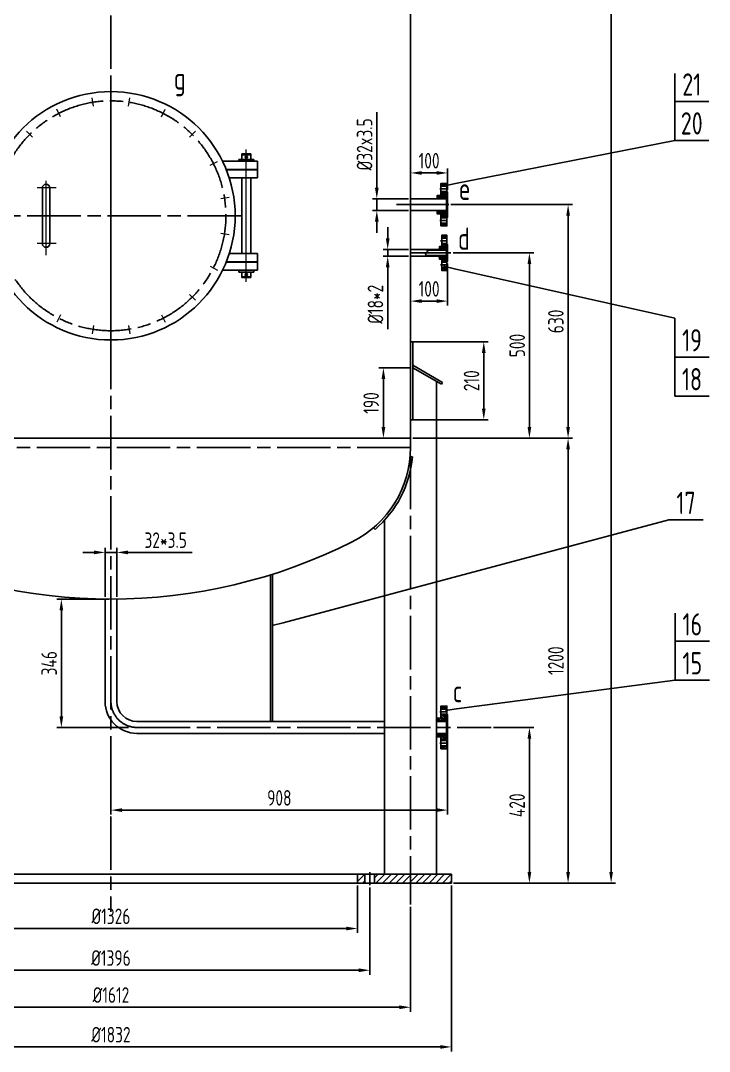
# Model space of a CAD drawing. Header units: millimetres. Extents: x 0 to 18099, y 0 to 10092.
# Drawn here: x 2077 to 3935, y 2761 to 5541 of the extents above; entities that cross this region are included whole.
import ezdxf

# ---------------------------------------------------------------- set-up
doc = ezdxf.new("R2010")
doc.units = ezdxf.units.MM
doc.header["$LTSCALE"] = 12
for name, pattern in [('AM_ISO02W050', [7.5, 6, -1.5]), ('AM_ISO08W050', [18, 12, -1.5, 3, -1.5]), ('CENTER', [50.8, 31.75, -6.35, 6.35, -6.35]), ('EB_DASHDOT', [39, 30, -3, 3, -3])]:
    doc.linetypes.add(name, pattern=pattern)
for name, color, linetype, lineweight in [('1-轮廓线层', 7, 'Continuous', 35), ('2-中心线层', 1, 'EB_DASHDOT', 13), ('AM_5', 3, 'Continuous', 25), ('AM_6', 2, 'Continuous', 35)]:
    doc.layers.add(name, color=color, linetype=linetype, lineweight=lineweight)
for name, color, linetype in [('1轮廓实线层', 7, 'Continuous'), ('3中心线层', 1, 'CENTER'), ('5剖面线层', 2, 'Continuous'), ('CDR_DWG1', 4, 'Continuous'), ('中心线', 1, 'AM_ISO08W050'), ('虚线', 2, 'AM_ISO02W050')]:
    doc.layers.add(name, color=color, linetype=linetype)
doc.styles.add('HGCAD', font='HGCAD.SHX', dxfattribs={"width": 0.75, "bigfont": 'HZTXT.SHX'})
doc.styles.add('HZCF', font='isocp.shx', dxfattribs={"width": 0.8, "bigfont": 'sanctum.shx'})
doc.styles.get("Standard").update_dxf_attribs({"font": 'isocp.shx', "width": 0.8, "bigfont": 'sanctum.shx'})
doc.dimstyles.new('12 AM_GB', dxfattribs={"dimscale": 12, "dimtxt": 3.5, "dimasz": 2.5, "dimexe": 1, "dimexo": 0.5, "dimgap": 1, "dimtad": 1, "dimdsep": 46, "dimtxsty": 'HZCF', "dimcen": 0, "dimclrd": 7, "dimclre": 7, "dimclrt": 2, "dimadec": 0, "dimazin": 2, "dimtp": 0.1, "dimtm": 0.1, "dimtfac": 0.71, "dimtmove": 0, "dimatfit": 3, "dimfxl": 0, "dimlwd": -1, "dimlwe": -1, "dimarcsym": 0})
pattern_1 = [(135, (3228.6787, 3634.5527), (-2.24506, -2.24506), [])]
pattern_2 = [(45, (-3228.6787, 3634.5527), (-2.24506, 2.24506), [])]
pattern_3 = [(315, (4866.6496, 4196.4945), (-2.245064, -2.245064), [])]
pattern_4 = [(135, (3228.6787, 5044.5527), (-2.24506, -2.24506), [])]
pattern_5 = [(45, (-3228.6787, 5044.5527), (-2.24506, 2.24506), [])]

# ---------------------------------------------------------------- blocks, each defined once
blk = doc.blocks.new('*D14')
at = {"color": 7}
for p, q in [((1655.7, 3208.6), (1655.7, 3080.1)), ((2985.7, 3208.6), (2985.7, 3080.1)), ((1685.7, 3092.1), (2955.7, 3092.1))]:
    blk.add_line(p, q, dxfattribs=at)
for points in [[(1685.7, 3097.1), (1685.7, 3087.1), (1655.7, 3092.1)], [(2955.7, 3097.1), (2955.7, 3087.1), (2985.7, 3092.1)]]:
    blk.add_solid(points, dxfattribs=at)
at = {"layer": 'Defpoints', "color": 0}
for p in [(1655.7, 3214.6), (2985.7, 3214.6), (2985.7, 3092.1)]:
    blk.add_point(p, dxfattribs=at)
at = {"color": 2, "insert": (2320.7, 3125.1), "char_height": 42, "attachment_point": 5, "style": 'HZCF'}
blk.add_mtext('%%c1326', dxfattribs=at)
blk = doc.blocks.new('*D15')
at = {"color": 7}
for p, q in [((1402.7, 3208.6), (1402.7, 2760.8)), ((3238.7, 3208.6), (3238.7, 2760.8)), ((1432.7, 2772.8), (3208.7, 2772.8))]:
    blk.add_line(p, q, dxfattribs=at)
for points in [[(1432.7, 2777.8), (1432.7, 2767.8), (1402.7, 2772.8)], [(3208.7, 2777.8), (3208.7, 2767.8), (3238.7, 2772.8)]]:
    blk.add_solid(points, dxfattribs=at)
at = {"layer": 'Defpoints', "color": 0}
for p in [(1402.7, 3214.6), (3238.7, 3214.6), (3238.7, 2772.8)]:
    blk.add_point(p, dxfattribs=at)
at = {"color": 2, "insert": (2320.7, 2805.8), "char_height": 42, "attachment_point": 5, "style": 'HZCF'}
blk.add_mtext('%%c1832', dxfattribs=at)
blk = doc.blocks.new('*D25')
at = {"color": 7}
for p, q in [((3352.4, 3634.6), (3461.2, 3634.6)), ((3449.2, 3244.6), (3449.2, 3604.6)), ((3244.7, 3214.6), (3461.2, 3214.6))]:
    blk.add_line(p, q, dxfattribs=at)
for points in [[(3444.2, 3604.6), (3454.2, 3604.6), (3449.2, 3634.6)], [(3444.2, 3244.6), (3454.2, 3244.6), (3449.2, 3214.6)]]:
    blk.add_solid(points, dxfattribs=at)
at = {"layer": 'Defpoints', "color": 0}
for p in [(3346.4, 3634.6), (3449.2, 3634.6), (3238.7, 3214.6)]:
    blk.add_point(p, dxfattribs=at)
at = {"color": 2, "insert": (3416.1, 3424.6), "char_height": 42, "attachment_point": 5, "rotation": 90, "style": 'HZCF'}
blk.add_mtext('420', dxfattribs=at)
blk = doc.blocks.new('*D26')
at = {"color": 7}
for p, q in [((3134.7, 4414.6), (3565.5, 4414.6)), ((3553.5, 3244.6), (3553.5, 4384.6)), ((3244.7, 3214.6), (3565.5, 3214.6))]:
    blk.add_line(p, q, dxfattribs=at)
for points in [[(3548.5, 4384.6), (3558.5, 4384.6), (3553.5, 4414.6)], [(3548.5, 3244.6), (3558.5, 3244.6), (3553.5, 3214.6)]]:
    blk.add_solid(points, dxfattribs=at)
at = {"layer": 'Defpoints', "color": 0}
for p in [(3128.7, 4414.6), (3553.5, 4414.6), (3238.7, 3214.6)]:
    blk.add_point(p, dxfattribs=at)
at = {"color": 2, "insert": (3520.5, 3814.6), "char_height": 42, "attachment_point": 5, "rotation": 90, "style": 'HZCF'}
blk.add_mtext('1200', dxfattribs=at)
blk = doc.blocks.new('*D27')
at = {"color": 7}
for p, q in [((3228.7, 4886.1), (3228.7, 4772.4)), ((3128.7, 4855.6), (3128.7, 4772.4)), ((3158.7, 4784.4), (3198.7, 4784.4))]:
    blk.add_line(p, q, dxfattribs=at)
for points in [[(3158.7, 4789.4), (3158.7, 4779.4), (3128.7, 4784.4)], [(3198.7, 4789.4), (3198.7, 4779.4), (3228.7, 4784.4)]]:
    blk.add_solid(points, dxfattribs=at)
at = {"layer": 'Defpoints', "color": 0}
for p in [(3228.7, 4892.1), (3128.7, 4861.6), (3228.7, 4784.4)]:
    blk.add_point(p, dxfattribs=at)
at = {"color": 2, "insert": (3178.7, 4817.4), "char_height": 42, "attachment_point": 5, "style": 'HZCF'}
blk.add_mtext('100', dxfattribs=at)
blk = doc.blocks.new('*D28')
at = {"color": 7}
for p, q in [((3237.7, 5044.6), (3565.5, 5044.6)), ((3553.5, 5014.6), (3553.5, 4444.6)), ((3134.7, 4414.6), (3565.5, 4414.6))]:
    blk.add_line(p, q, dxfattribs=at)
for points in [[(3548.5, 5014.6), (3558.5, 5014.6), (3553.5, 5044.6)], [(3548.5, 4444.6), (3558.5, 4444.6), (3553.5, 4414.6)]]:
    blk.add_solid(points, dxfattribs=at)
at = {"layer": 'Defpoints', "color": 0}
for p in [(3231.7, 5044.6), (3128.7, 4414.6), (3553.5, 4414.6)]:
    blk.add_point(p, dxfattribs=at)
at = {"color": 2, "insert": (3520.5, 4729.6), "char_height": 42, "attachment_point": 5, "rotation": 90, "style": 'HZCF'}
blk.add_mtext('630', dxfattribs=at)
blk = doc.blocks.new('*D29')
at = {"color": 7}
for p, q in [((3243.3, 4914.6), (3461.2, 4914.6)), ((3449.2, 4884.6), (3449.2, 4444.6)), ((3134.7, 4414.6), (3461.2, 4414.6))]:
    blk.add_line(p, q, dxfattribs=at)
for points in [[(3444.2, 4884.6), (3454.2, 4884.6), (3449.2, 4914.6)], [(3444.2, 4444.6), (3454.2, 4444.6), (3449.2, 4414.6)]]:
    blk.add_solid(points, dxfattribs=at)
at = {"layer": 'Defpoints', "color": 0}
for p in [(3237.3, 4914.6), (3128.7, 4414.6), (3449.2, 4414.6)]:
    blk.add_point(p, dxfattribs=at)
at = {"color": 2, "insert": (3416.2, 4664.6), "char_height": 42, "attachment_point": 5, "rotation": 90, "style": 'HZCF'}
blk.add_mtext('500', dxfattribs=at)
blk = doc.blocks.new('*D30')
at = {"color": 7}
for p, q in [((3128.7, 5066.6), (3128.7, 5142.1)), ((3158.7, 5130.1), (3198.7, 5130.1)), ((3228.7, 5084.6), (3228.7, 5142.1))]:
    blk.add_line(p, q, dxfattribs=at)
for points in [[(3158.7, 5135.1), (3158.7, 5125.1), (3128.7, 5130.1)], [(3198.7, 5135.1), (3198.7, 5125.1), (3228.7, 5130.1)]]:
    blk.add_solid(points, dxfattribs=at)
at = {"layer": 'Defpoints', "color": 0}
for p in [(3228.7, 5130.1), (3128.7, 5060.6), (3228.7, 5078.6)]:
    blk.add_point(p, dxfattribs=at)
at = {"color": 2, "insert": (3178.7, 5163.1), "char_height": 42, "attachment_point": 5, "style": 'HZCF'}
blk.add_mtext('100', dxfattribs=at)
blk = doc.blocks.new('*D42')
at = {"color": 7}
for p, q in [((3067, 4953.6), (3067, 4983.6)), ((3122.7, 4923.6), (3055, 4923.6)), ((3067, 4923.6), (3067, 4905.6)), ((3122.7, 4905.6), (3055, 4905.6)), ((3067, 4875.6), (3067, 4709.1))]:
    blk.add_line(p, q, dxfattribs=at)
for points in [[(3062, 4953.6), (3072, 4953.6), (3067, 4923.6)], [(3062, 4875.6), (3072, 4875.6), (3067, 4905.6)]]:
    blk.add_solid(points, dxfattribs=at)
at = {"layer": 'Defpoints', "color": 0}
for p in [(3067, 4923.6), (3128.7, 4923.6), (3128.7, 4905.6)]:
    blk.add_point(p, dxfattribs=at)
at = {"color": 2, "insert": (3034, 4775.9), "char_height": 42, "attachment_point": 5, "rotation": 90, "style": 'HZCF'}
blk.add_mtext('%%c18*2', dxfattribs=at)
blk = doc.blocks.new('*D43')
at = {"color": 7}
for p, q in [((3037.6, 5090.6), (3037.6, 5293.8)), ((3122.7, 5060.6), (3025.6, 5060.6)), ((3037.6, 5028.6), (3037.6, 5060.6)), ((3122.7, 5028.6), (3025.6, 5028.6)), ((3037.6, 4998.6), (3037.6, 4968.6))]:
    blk.add_line(p, q, dxfattribs=at)
for points in [[(3032.6, 5090.6), (3042.6, 5090.6), (3037.6, 5060.6)], [(3032.6, 4998.6), (3042.6, 4998.6), (3037.6, 5028.6)]]:
    blk.add_solid(points, dxfattribs=at)
at = {"layer": 'Defpoints', "color": 0}
for p in [(3037.6, 5060.6), (3128.7, 5060.6), (3128.7, 5028.6)]:
    blk.add_point(p, dxfattribs=at)
at = {"color": 2, "insert": (3004.6, 5207.2), "char_height": 42, "attachment_point": 5, "rotation": 90, "style": 'HZCF'}
blk.add_mtext('%%c32x3.5', dxfattribs=at)
blk = doc.blocks.new('*D52')
at = {"color": 7}
for p, q in [((1622.7, 3203), (1622.7, 2967.6)), ((3018.7, 3203), (3018.7, 2967.6)), ((1652.7, 2979.6), (2988.7, 2979.6))]:
    blk.add_line(p, q, dxfattribs=at)
for points in [[(1652.7, 2984.6), (1652.7, 2974.6), (1622.7, 2979.6)], [(2988.7, 2984.6), (2988.7, 2974.6), (3018.7, 2979.6)]]:
    blk.add_solid(points, dxfattribs=at)
at = {"layer": 'Defpoints', "color": 0}
for p in [(1622.7, 3209), (3018.7, 3209), (3018.7, 2979.6)]:
    blk.add_point(p, dxfattribs=at)
at = {"color": 2, "insert": (2320.7, 3012.6), "char_height": 42, "attachment_point": 5, "style": 'HZCF'}
blk.add_mtext('%%c1396', dxfattribs=at)
blk = doc.blocks.new('*D59')
at = {"color": 7}
for p, q in [((2826.7, 9404.8), (3681.5, 9404.8)), ((3669.5, 3244.6), (3669.5, 9374.8)), ((3244.7, 3214.6), (3681.5, 3214.6))]:
    blk.add_line(p, q, dxfattribs=at)
for points in [[(3664.5, 9374.8), (3674.5, 9374.8), (3669.5, 9404.8)], [(3664.5, 3244.6), (3674.5, 3244.6), (3669.5, 3214.6)]]:
    blk.add_solid(points, dxfattribs=at)
at = {"layer": 'Defpoints', "color": 0}
for p in [(2820.7, 9404.8), (3669.5, 9404.8), (3238.7, 3214.6)]:
    blk.add_point(p, dxfattribs=at)
at = {"color": 2, "insert": (3636.5, 6309.7), "char_height": 42, "attachment_point": 5, "rotation": 90, "style": 'HZCF'}
blk.add_mtext('6190', dxfattribs=at)
blk = doc.blocks.new('*D61')
at = {"color": 7}
for p, q in [((3228.7, 3628.6), (3228.7, 3399.5)), ((2320.7, 3567.2), (2320.7, 3399.5)), ((2350.7, 3411.5), (3198.7, 3411.5))]:
    blk.add_line(p, q, dxfattribs=at)
for points in [[(2350.7, 3416.5), (2350.7, 3406.5), (2320.7, 3411.5)], [(3198.7, 3416.5), (3198.7, 3406.5), (3228.7, 3411.5)]]:
    blk.add_solid(points, dxfattribs=at)
at = {"layer": 'Defpoints', "color": 0}
for p in [(3228.7, 3634.6), (2320.7, 3573.2), (3228.7, 3411.5)]:
    blk.add_point(p, dxfattribs=at)
at = {"color": 2, "insert": (2774.7, 3444.5), "char_height": 42, "attachment_point": 5, "style": 'HZCF'}
blk.add_mtext('908', dxfattribs=at)
blk = doc.blocks.new('*D62')
at = {"color": 7}
for p, q in [((3128.7, 4604.6), (3043.4, 4604.6)), ((3055.4, 4574.6), (3055.4, 4444.6)), ((3122.7, 4414.6), (3043.4, 4414.6))]:
    blk.add_line(p, q, dxfattribs=at)
for points in [[(3050.4, 4574.6), (3060.4, 4574.6), (3055.4, 4604.6)], [(3050.4, 4444.6), (3060.4, 4444.6), (3055.4, 4414.6)]]:
    blk.add_solid(points, dxfattribs=at)
at = {"layer": 'Defpoints', "color": 0}
for p in [(3134.7, 4604.6), (3055.4, 4414.6), (3128.7, 4414.6)]:
    blk.add_point(p, dxfattribs=at)
at = {"color": 2, "insert": (3022.4, 4509.6), "char_height": 42, "attachment_point": 5, "rotation": 90, "style": 'HZCF'}
blk.add_mtext('190', dxfattribs=at)
blk = doc.blocks.new('*D63')
at = {"color": 7}
for p, q in [((3134.7, 4674.6), (3338.1, 4674.6)), ((3326.1, 4494.6), (3326.1, 4644.6)), ((3134.7, 4464.6), (3338.1, 4464.6))]:
    blk.add_line(p, q, dxfattribs=at)
for points in [[(3321.1, 4644.6), (3331.1, 4644.6), (3326.1, 4674.6)], [(3321.1, 4494.6), (3331.1, 4494.6), (3326.1, 4464.6)]]:
    blk.add_solid(points, dxfattribs=at)
at = {"layer": 'Defpoints', "color": 0}
for p in [(3128.7, 4674.6), (3326.1, 4674.6), (3128.7, 4464.6)]:
    blk.add_point(p, dxfattribs=at)
at = {"color": 2, "insert": (3293.1, 4569.6), "char_height": 42, "attachment_point": 5, "rotation": 90, "style": 'HZCF'}
blk.add_mtext('210', dxfattribs=at)
blk = doc.blocks.new('*D64')
at = {"color": 7}
for p, q in [((1512.7, 3150.9), (1512.7, 2867.8)), ((3128.7, 3150.9), (3128.7, 2867.8)), ((3098.7, 2879.8), (1542.7, 2879.8))]:
    blk.add_line(p, q, dxfattribs=at)
for points in [[(1542.7, 2884.8), (1542.7, 2874.8), (1512.7, 2879.8)], [(3098.7, 2884.8), (3098.7, 2874.8), (3128.7, 2879.8)]]:
    blk.add_solid(points, dxfattribs=at)
at = {"layer": 'Defpoints', "color": 0}
for p in [(1512.7, 3156.9), (3128.7, 3156.9), (1512.7, 2879.8)]:
    blk.add_point(p, dxfattribs=at)
at = {"color": 2, "insert": (2320.7, 2912.8), "char_height": 42, "attachment_point": 5, "style": 'HZCF'}
blk.add_mtext('%%c1612', dxfattribs=at)
blk = doc.blocks.new('*D66')
at = {"color": 7}
for p, q in [((2304.7, 3986.6), (2304.7, 4118.6)), ((2336.7, 3986.6), (2336.7, 4118.6)), ((2274.7, 4106.6), (2244.7, 4106.6)), ((2304.7, 4106.6), (2336.7, 4106.6)), ((2366.7, 4106.6), (2539.7, 4106.6))]:
    blk.add_line(p, q, dxfattribs=at)
for points in [[(2274.7, 4111.6), (2274.7, 4101.6), (2304.7, 4106.6)], [(2366.7, 4111.6), (2366.7, 4101.6), (2336.7, 4106.6)]]:
    blk.add_solid(points, dxfattribs=at)
at = {"layer": 'Defpoints', "color": 0}
for p in [(2336.7, 4106.6), (2304.7, 3980.6), (2336.7, 3980.6)]:
    blk.add_point(p, dxfattribs=at)
at = {"color": 2, "insert": (2468.2, 4139.6), "char_height": 42, "attachment_point": 5, "style": 'HZCF'}
blk.add_mtext('32*3.5', dxfattribs=at)
blk = doc.blocks.new('*D67')
at = {"color": 7}
for p, q in [((2314.7, 3980.6), (2174.9, 3980.6)), ((2186.9, 3664.6), (2186.9, 3950.6)), ((2368.3, 3634.6), (2174.9, 3634.6))]:
    blk.add_line(p, q, dxfattribs=at)
for points in [[(2181.9, 3950.6), (2191.9, 3950.6), (2186.9, 3980.6)], [(2181.9, 3664.6), (2191.9, 3664.6), (2186.9, 3634.6)]]:
    blk.add_solid(points, dxfattribs=at)
at = {"layer": 'Defpoints', "color": 0}
for p in [(2186.9, 3980.6), (2320.7, 3980.6), (2374.3, 3634.6)]:
    blk.add_point(p, dxfattribs=at)
at = {"color": 2, "insert": (2153.9, 3807.6), "char_height": 42, "attachment_point": 5, "rotation": 90, "style": 'HZCF'}
blk.add_mtext('346', dxfattribs=at)

msp = doc.modelspace()

# ---------------------------------------------------------------- hatches: boundary and pattern name
h = msp.add_hatch(color=256)
h.paths.add_polyline_path([(3204.801, 4923.553), (3206.679, 4927.553), (3210.035, 4923.553)])
h.paths.add_polyline_path([(3204.801, 4905.553), (3210.035, 4905.553), (3206.679, 4901.553)])
h = msp.add_hatch(color=256)
h.paths.add_polyline_path([(3225.617, 4921.553), (3225.617, 4923.553), (3227.397, 4923.553)])
h.paths.add_polyline_path([(3227.397, 4905.553), (3225.617, 4905.553), (3225.617, 4907.553)])
h = msp.add_hatch()
h.set_pattern_fill('ANSI31', color=256, scale=4, style=0)
h.paths.add_polyline_path([(3238.679, 3238.553), (3128.679, 3238.553), (3128.679, 3214.553), (3238.679, 3214.553)])
h.paths.add_polyline_path([(3128.679, 3238.553), (3031.679, 3238.553), (3031.679, 3214.553), (3128.679, 3214.553)])
h.paths.add_polyline_path([(3005.679, 3238.553), (2985.679, 3238.553), (2985.679, 3214.553), (3005.679, 3214.553)])
at = {"layer": '5剖面线层', "extrusion": (-7.49855e-33, -1.22465e-16, -1)}
h = msp.add_hatch(dxfattribs=at)
h.set_pattern_fill('ANSI31', color=256, style=0)
h.set_pattern_definition(pattern_5)
h.paths.add_polyline_path([(-3226.679, 5094.053), (-3226.679, 5102.053), (-3210.679, 5102.053), (-3210.679, 5094.053)])
h = msp.add_hatch(dxfattribs=at)
h.set_pattern_fill('ANSI31', color=256, style=0)
h.set_pattern_definition(pattern_5)
h.paths.add_polyline_path([(-3228.679, 5061.803), (-3228.679, 5078.553), (-3226.679, 5078.553), (-3226.679, 5080.053), (-3210.679, 5080.053), (-3210.679, 5070.553), (-3200.679, 5069.502), (-3200.679, 5066.803), (-3204.874, 5061.803)])
at = {"layer": '5剖面线层'}
h = msp.add_hatch(dxfattribs=at)
h.set_pattern_fill('ANSI31', color=256, angle=90, style=0)
h.set_pattern_definition(pattern_4)
h.paths.add_polyline_path([(3228.679, 5027.303), (3228.679, 5010.553), (3226.679, 5010.553), (3226.679, 5009.053), (3210.679, 5009.053), (3210.679, 5018.553), (3200.679, 5019.604), (3200.679, 5022.303), (3204.874, 5027.303)])
h = msp.add_hatch(dxfattribs=at)
h.set_pattern_fill('ANSI31', color=256, angle=90, style=0)
h.set_pattern_definition(pattern_4)
h.paths.add_polyline_path([(3226.679, 4995.053), (3226.679, 4987.053), (3210.679, 4987.053), (3210.679, 4995.053)])
h = msp.add_hatch(dxfattribs=at)
h.set_pattern_fill('ANSI31', color=256, angle=180, style=0)
h.set_pattern_definition(pattern_3)
h.paths.add_polyline_path([(3226.679, 4954.053), (3226.679, 4962.053), (3212.679, 4962.053), (3212.679, 4954.053)])
h = msp.add_hatch(dxfattribs=at)
h.set_pattern_fill('ANSI31', color=256, angle=180, style=0)
h.set_pattern_definition(pattern_3)
h.paths.add_polyline_path([(3212.679, 4940.053), (3226.679, 4940.053), (3226.679, 4937.053), (3228.679, 4937.053), (3228.679, 4925.803), (3228.679, 4923.553), (3216.971, 4923.553), (3208.871, 4931.653), (3212.679, 4932.053)])
h.paths.add_polyline_path([(3212.679, 4897.053), (3206.679, 4897.683), (3206.679, 4899.303), (3206.679, 4901.553), (3210.035, 4905.553), (3228.679, 4905.553), (3228.679, 4903.303), (3228.679, 4892.053), (3226.679, 4892.053), (3226.679, 4889.053), (3212.679, 4889.053)])
h = msp.add_hatch(dxfattribs=at)
h.set_pattern_fill('ANSI31', color=256, angle=180, style=0)
h.set_pattern_definition(pattern_3)
h.paths.add_polyline_path([(3206.679, 4927.553), (3206.679, 4931.422), (3208.871, 4931.653), (3216.971, 4923.553), (3210.035, 4923.553)])
h = msp.add_hatch(dxfattribs=at)
h.set_pattern_fill('ANSI31', color=256, angle=180, style=0)
h.set_pattern_definition(pattern_3)
h.paths.add_polyline_path([(3226.679, 4867.053), (3226.679, 4875.053), (3212.679, 4875.053), (3212.679, 4867.053)])
at = {"layer": '5剖面线层', "extrusion": (-7.49855e-33, -1.22465e-16, -1)}
h = msp.add_hatch(dxfattribs=at)
h.set_pattern_fill('ANSI31', color=256, style=0)
h.set_pattern_definition(pattern_2)
h.paths.add_polyline_path([(-3228.679, 3651.803), (-3228.679, 3668.553), (-3226.679, 3668.553), (-3226.679, 3670.053), (-3210.679, 3670.053), (-3210.679, 3660.553), (-3200.679, 3659.502), (-3200.679, 3656.803), (-3204.874, 3651.803)])
h = msp.add_hatch(dxfattribs=at)
h.set_pattern_fill('ANSI31', color=256, style=0)
h.set_pattern_definition(pattern_2)
h.paths.add_polyline_path([(-3226.679, 3684.053), (-3226.679, 3692.053), (-3210.679, 3692.053), (-3210.679, 3684.053)])
at = {"layer": '5剖面线层'}
h = msp.add_hatch(dxfattribs=at)
h.set_pattern_fill('ANSI31', color=256, angle=90, style=0)
h.set_pattern_definition(pattern_1)
h.paths.add_polyline_path([(3228.679, 3617.303), (3228.679, 3600.553), (3226.679, 3600.553), (3226.679, 3599.053), (3210.679, 3599.053), (3210.679, 3608.553), (3200.679, 3609.604), (3200.679, 3612.303), (3204.874, 3617.303)])
h = msp.add_hatch(dxfattribs=at)
h.set_pattern_fill('ANSI31', color=256, angle=90, style=0)
h.set_pattern_definition(pattern_1)
h.paths.add_polyline_path([(3226.679, 3585.053), (3226.679, 3577.053), (3210.679, 3577.053), (3210.679, 3585.053)])

# ---------------------------------------------------------------- linework, layer by layer
for p, q in [((3206.679, 4927.553), (3204.801, 4923.553)), ((3225.617, 4921.553), (3225.617, 4923.553)), ((3225.617, 4921.553), (3227.397, 4923.553)), ((3206.679, 4901.553), (3204.801, 4905.553)), ((3225.617, 4907.553), (3225.617, 4905.553)), ((3225.617, 4907.553), (3227.397, 4905.553))]:
    msp.add_line(p, q)
msp.add_spline([(3170.676, 4923.553), (3174.39, 4918.006), (3169.35, 4911.511), (3172.135, 4905.553)], degree=3)
at = {"layer": '1-轮廓线层'}
msp.add_line((2673.679, 5138.553), (2673.679, 5139.553), dxfattribs=at)
at = {"layer": '1轮廓实线层'}
for p, q in [((3212.679, 4932.053), (3206.679, 4931.422)), ((3206.679, 4931.422), (3206.679, 4929.803)), ((3206.679, 4927.553), (3210.035, 4923.553)), ((3212.679, 4940.053), (3212.679, 4932.053)), ((3226.679, 4937.053), (3226.679, 4940.053)), ((3228.679, 4937.053), (3226.679, 4937.053)), ((3228.679, 4925.803), (3228.679, 4937.053)), ((3206.679, 4901.553), (3210.035, 4905.553))]:
    msp.add_line(p, q, dxfattribs=at)
at = {"layer": '2-中心线层', "ltscale": 2}
for p, q in [((2273.786, 5310.621), (2270.241, 5333.003)), ((2367.571, 5310.621), (2371.116, 5333.003)), ((2184.591, 5281.639), (2174.303, 5301.831)), ((2456.766, 5281.639), (2467.054, 5301.831)), ((2108.718, 5226.514), (2092.694, 5242.538)), ((2532.64, 5226.514), (2548.664, 5242.538)), ((2685.679, 4836.725), (2685.679, 5193.142)), ((2587.765, 5150.64), (2607.957, 5160.928)), ((2173.019, 5089.553), (2121.628, 5089.553)), ((2145.679, 4908.471), (2145.679, 5108.414)), ((2616.747, 5061.445), (2639.129, 5064.99)), ((2616.747, 4967.66), (2639.129, 4964.115)), ((2173.019, 4939.553), (2121.628, 4939.553)), ((2587.765, 4878.465), (2607.957, 4868.177)), ((2532.64, 4802.592), (2548.664, 4786.568)), ((2184.591, 4747.466), (2174.303, 4727.275)), ((2456.766, 4747.466), (2467.054, 4727.275)), ((2273.786, 4718.485), (2270.241, 4696.103)), ((2367.571, 4718.485), (2371.116, 4696.103))]:
    msp.add_line(p, q, dxfattribs=at)
at = {"layer": '3中心线层', "extrusion": (-7.49855e-33, -1.22465e-16, -1)}
for p, q in [((3207.679, 5087.053), (3228.679, 5087.053)), ((3207.679, 3677.053), (3228.679, 3677.053))]:
    msp.add_line(p, q, dxfattribs=at)
at = {"layer": '3中心线层'}
for p, q in [((3090.91, 5044.553), (3231.679, 5044.553)), ((3207.679, 5002.053), (3228.679, 5002.053)), ((3209.679, 4947.053), (3228.679, 4947.053)), ((3203.679, 4914.553), (3231.679, 4914.553)), ((3197.679, 3634.553), (3231.679, 3634.553)), ((3207.679, 3592.053), (3228.679, 3592.053))]:
    msp.add_line(p, q, dxfattribs=at)
at = {"layer": '3中心线层', "extrusion": (-2.24957e-32, 1.22465e-16, -1)}
msp.add_line((3209.679, 4882.053), (3228.679, 4882.053), dxfattribs=at)
at = {"layer": 'AM_5', "color": 3}
for p, q in [((3840.949, 5218.001), (3840.949, 5398.763)), ((3840.949, 5323.001), (3840.949, 5323.001)), ((3840.949, 5323.001), (3932.942, 5323.001)), ((3840.949, 5218.001), (3249.599, 5101.384)), ((3840.949, 5218.001), (3932.942, 5218.001)), ((3249.599, 5101.384), (3220.166, 5095.579)), ((3247.006, 4871.844), (3217.738, 4878.429)), ((3841.682, 4738.034), (3247.006, 4871.844)), ((3841.682, 4738.034), (3841.682, 4738.034)), ((3841.682, 4528.034), (3841.682, 4738.034)), ((3841.682, 4633.034), (3933.674, 4633.034)), ((3841.682, 4528.034), (3933.674, 4528.034)), ((3825.599, 4194.348), (2784.793, 3916.891)), ((3825.599, 4194.348), (3917.592, 4194.348)), ((3842.533, 3761.885), (3842.533, 3942.635)), ((2784.793, 3916.891), (2755.806, 3909.164)), ((3842.533, 3866.885), (3842.533, 3866.885)), ((3842.533, 3866.885), (3934.525, 3866.885)), ((3842.533, 3761.885), (3252.806, 3684.461)), ((3842.533, 3761.885), (3934.525, 3761.885)), ((3252.806, 3684.461), (3223.061, 3680.556))]:
    msp.add_line(p, q, dxfattribs=at)
at = {"layer": 'CDR_DWG1'}
for p, q in [((3128.679, 8814.553), (3128.679, 4414.553)), ((2673.679, 5181.317), (2697.679, 5181.317)), ((2673.679, 5166.553), (2673.679, 5181.317)), ((2673.679, 5179.371), (2697.679, 5179.371)), ((2697.679, 5166.553), (2697.679, 5181.317)), ((2715.929, 5161.553), (2621.704, 5161.553)), ((2665.679, 5161.553), (2665.679, 5166.553)), ((2705.679, 5166.553), (2665.679, 5166.553)), ((2705.679, 5166.553), (2705.679, 5161.553)), ((2715.929, 5161.553), (2715.929, 5139.553)), ((2715.929, 5139.553), (2631.484, 5139.553)), ((2715.929, 5138.553), (2631.884, 5138.553)), ((2715.929, 5116.553), (2639.773, 5116.553)), ((2673.679, 4912.553), (2673.679, 5116.553)), ((2697.679, 5138.553), (2697.679, 5139.553)), ((2697.679, 4912.553), (2697.679, 5116.553)), ((2715.929, 5138.553), (2715.929, 5116.553)), ((2135.679, 4939.553), (2135.679, 5089.553)), ((2155.679, 4939.553), (2155.679, 5089.553)), ((3128.679, 5060.553), (3225.474, 5060.553)), ((3225.474, 5060.553), (3225.474, 5028.553)), ((3128.679, 5028.553), (3225.474, 5028.553)), ((3204.874, 5027.303), (3204.874, 5028.553)), ((3210.035, 4923.553), (3128.679, 4923.553)), ((3225.617, 4921.553), (3172.722, 4921.553)), ((3210.035, 4923.553), (3228.679, 4923.553)), ((3226.679, 4940.053), (3212.679, 4940.053)), ((3225.617, 4907.553), (3225.617, 4921.553)), ((2715.929, 4912.553), (2639.773, 4912.553)), ((2715.929, 4890.553), (2715.929, 4912.553)), ((3210.035, 4905.553), (3128.679, 4905.553)), ((3225.617, 4907.553), (3170.601, 4907.553)), ((3210.035, 4905.553), (3228.679, 4905.553)), ((2715.929, 4867.553), (2621.704, 4867.553)), ((2715.929, 4889.553), (2631.484, 4889.553)), ((2715.929, 4890.553), (2631.884, 4890.553)), ((2665.679, 4867.553), (2665.679, 4862.553)), ((2673.679, 4890.553), (2673.679, 4889.553)), ((2697.679, 4890.553), (2697.679, 4889.553)), ((2705.679, 4862.553), (2705.679, 4867.553)), ((2715.929, 4867.553), (2715.929, 4889.553)), ((2705.679, 4862.553), (2665.679, 4862.553)), ((2673.679, 4862.553), (2673.679, 4847.789)), ((2673.679, 4849.734), (2697.679, 4849.734)), ((2673.679, 4847.789), (2697.679, 4847.789)), ((2697.679, 4862.553), (2697.679, 4847.789)), ((3134.679, 4674.553), (3128.679, 4674.553)), ((3134.679, 4674.553), (3134.679, 4464.553)), ((3134.679, 4611.481), (3214.669, 4565.298)), ((3134.679, 4604.553), (3211.669, 4560.102)), ((3198.679, 4567.602), (3198.679, 3238.553)), ((3214.669, 4565.298), (3211.669, 4560.102)), ((3134.679, 4464.553), (3128.679, 4464.553)), ((1512.679, 4414.553), (3128.679, 4414.553)), ((3128.679, 4389.553), (3128.679, 4414.553)), ((3128.679, 4414.553), (3128.679, 4389.553)), ((3133.555, 4364.025), (3127.578, 4364.553)), ((3032.874, 4168.73), (3028.977, 4173.293)), ((3058.679, 4193.686), (3058.679, 3238.553)), ((2750.685, 4045.961), (2750.685, 3650.553)), ((2756.685, 4047.843), (2756.685, 3650.553)), ((2304.679, 3980.602), (2304.679, 3704.553)), ((2336.679, 3980.602), (2336.679, 3704.553)), ((2390.679, 3650.553), (3058.679, 3650.553)), ((3198.679, 3650.553), (3225.474, 3650.553)), ((3225.474, 3650.553), (3225.474, 3618.553)), ((2390.679, 3618.553), (3058.679, 3618.553)), ((3198.679, 3618.553), (3225.474, 3618.553)), ((3204.874, 3617.303), (3204.874, 3618.553)), ((1402.679, 3238.553), (3238.679, 3238.553)), ((2985.679, 3214.553), (2985.679, 3238.553)), ((3238.679, 3238.553), (3238.679, 3214.553)), ((1402.679, 3214.553), (3238.679, 3214.553))]:
    msp.add_line(p, q, dxfattribs=at)
at = {"layer": 'CDR_DWG1', "extrusion": (-7.49855e-33, -1.22465e-16, -1)}
for p, q in [((3204.874, 5061.803), (3204.874, 5060.553)), ((3204.874, 3651.803), (3204.874, 3650.553))]:
    msp.add_line(p, q, dxfattribs=at)
at = {"layer": 'CDR_DWG1', "extrusion": (-2.24957e-32, 1.22465e-16, -1)}
for p, q in [((3206.679, 4897.683), (3206.679, 4899.303)), ((3212.679, 4897.053), (3206.679, 4897.683)), ((3212.679, 4889.053), (3212.679, 4897.053)), ((3228.679, 4903.303), (3228.679, 4892.053)), ((3226.679, 4889.053), (3212.679, 4889.053)), ((3228.679, 4892.053), (3226.679, 4892.053)), ((3226.679, 4892.053), (3226.679, 4889.053))]:
    msp.add_line(p, q, dxfattribs=at)
at = {"layer": 'CDR_DWG1', "extrusion": (-7.49855e-33, -1.22465e-16, -1)}
for points in [[(-3228.679, 5044.553), (-3228.679, 5061.803), (-3228.679, 5078.553), (-3226.679, 5078.553), (-3226.679, 5102.053), (-3210.679, 5102.053), (-3210.679, 5070.553), (-3200.679, 5069.502), (-3200.679, 5061.803), (-3200.679, 5060.553)], [(-3228.679, 3634.553), (-3228.679, 3651.803), (-3228.679, 3668.553), (-3226.679, 3668.553), (-3226.679, 3692.053), (-3210.679, 3692.053), (-3210.679, 3660.553), (-3200.679, 3659.502), (-3200.679, 3651.803), (-3200.679, 3650.553)]]:
    msp.add_lwpolyline(points, dxfattribs=at)
for points in [[(-3226.679, 5094.053), (-3226.679, 5102.053), (-3210.679, 5102.053), (-3210.679, 5094.053)], [(-3228.679, 5061.803), (-3228.679, 5078.553), (-3226.679, 5078.553), (-3226.679, 5080.053), (-3210.679, 5080.053), (-3210.679, 5070.553), (-3200.679, 5069.502), (-3200.679, 5066.803), (-3204.874, 5061.803)], [(-3228.679, 3651.803), (-3228.679, 3668.553), (-3226.679, 3668.553), (-3226.679, 3670.053), (-3210.679, 3670.053), (-3210.679, 3660.553), (-3200.679, 3659.502), (-3200.679, 3656.803), (-3204.874, 3651.803)], [(-3226.679, 3684.053), (-3226.679, 3692.053), (-3210.679, 3692.053), (-3210.679, 3684.053)]]:
    msp.add_lwpolyline(points, close=True, dxfattribs=at)
at = {"layer": 'CDR_DWG1'}
for points in [[(3228.679, 5044.553), (3228.679, 5027.303), (3228.679, 5010.553), (3226.679, 5010.553), (3226.679, 4987.053), (3210.679, 4987.053), (3210.679, 5018.553), (3200.679, 5019.604), (3200.679, 5027.303), (3200.679, 5028.553)], [(3228.679, 4914.553), (3228.679, 4925.803), (3228.679, 4937.053), (3226.679, 4937.053), (3226.679, 4962.053), (3212.679, 4962.053), (3212.679, 4932.053), (3206.679, 4931.422), (3206.679, 4927.553)], [(3228.679, 3634.553), (3228.679, 3617.303), (3228.679, 3600.553), (3226.679, 3600.553), (3226.679, 3577.053), (3210.679, 3577.053), (3210.679, 3608.553), (3200.679, 3609.604), (3200.679, 3617.303), (3200.679, 3618.553)]]:
    msp.add_lwpolyline(points, dxfattribs=at)
for points in [[(3228.679, 5027.303), (3228.679, 5010.553), (3226.679, 5010.553), (3226.679, 5009.053), (3210.679, 5009.053), (3210.679, 5018.553), (3200.679, 5019.604), (3200.679, 5022.303), (3204.874, 5027.303)], [(3226.679, 4995.053), (3226.679, 4987.053), (3210.679, 4987.053), (3210.679, 4995.053)], [(3226.679, 4954.053), (3226.679, 4962.053), (3212.679, 4962.053), (3212.679, 4954.053)], [(3228.679, 3617.303), (3228.679, 3600.553), (3226.679, 3600.553), (3226.679, 3599.053), (3210.679, 3599.053), (3210.679, 3608.553), (3200.679, 3609.604), (3200.679, 3612.303), (3204.874, 3617.303)], [(3226.679, 3585.053), (3226.679, 3577.053), (3210.679, 3577.053), (3210.679, 3585.053)]]:
    msp.add_lwpolyline(points, close=True, dxfattribs=at)
at = {"layer": 'CDR_DWG1', "extrusion": (-2.24957e-32, 1.22465e-16, -1)}
msp.add_lwpolyline([(-3228.679, 4914.553), (-3228.679, 4903.303), (-3228.679, 4892.053), (-3226.679, 4892.053), (-3226.679, 4867.053), (-3212.679, 4867.053), (-3212.679, 4897.053), (-3206.679, 4897.683), (-3206.679, 4901.553)], dxfattribs=at)
msp.add_lwpolyline([(-3226.679, 4875.053), (-3226.679, 4867.053), (-3212.679, 4867.053), (-3212.679, 4875.053)], close=True, dxfattribs=at)
at = {"layer": 'CDR_DWG1'}
for centre, radius in [((2320.679, 5014.553), 335), ((2685.679, 5173.201), 3.247), ((2685.679, 4855.904), 3.247)]:
    msp.add_circle(centre, radius, dxfattribs=at)
for centre, radius, start, end in [((2145.679, 5089.553), 10, 0, 180), ((2145.679, 4939.553), 10, 180, 0), ((2844.285, 4389.553), 284.393, 296.565051, 0), ((2844.285, 4389.553), 290.393, 310.498244, 354.956821), ((2320.679, 5427.816), 1447.214, 243.276476, 296.723521), ((2390.679, 3704.553), 86, 180, 270), ((2390.679, 3704.553), 54, 180, 270)]:
    msp.add_arc(centre, radius, start, end, dxfattribs=at)
at = {"layer": '中心线'}
for p, q in [((2320.679, 7066.648), (2320.679, 3137.414)), ((2320.679, 4640.061), (2320.679, 5366.406)), ((2671.095, 5014.553), (1959.948, 5014.553)), ((3237.315, 4914.553), (3128.679, 4914.553)), ((3128.679, 4389.553), (1512.679, 4389.553)), ((3128.679, 4367.114), (3128.679, 3156.938)), ((2390.679, 3634.553), (3346.354, 3634.553)), ((3018.679, 3208.997), (3018.679, 3244.521))]:
    msp.add_line(p, q, dxfattribs=at)
msp.add_circle((2320.679, 5014.553), 310, dxfattribs=at)
msp.add_arc((2390.679, 3704.553), 70, 180, 270, dxfattribs=at)
at = {"layer": '虚线'}
for p, q in [((3005.679, 3214.553), (3005.679, 3238.553)), ((3031.679, 3214.553), (3031.679, 3238.553))]:
    msp.add_line(p, q, dxfattribs=at)

# ---------------------------------------------------------------- texts
at = {"style": 'HGCAD'}
for rotation, p in [(90, (3228.679, 5044.553)), (270, (3228.679, 4914.553)), (90, (3228.679, 3634.553))]:
    msp.add_text('TH_SUPERPART', height=1e-29, rotation=rotation, dxfattribs=at).set_placement(p)
at = {"layer": 'AM_5', "color": 7, "char_height": 60, "attachment_point": 8}
for s, insert in [('21', (3886.946, 5338.751)), ('20', (3886.946, 5233.751)), ('19', (3887.678, 4648.784)), ('18', (3887.678, 4543.784)), ('17', (3871.596, 4210.098)), ('16', (3888.529, 3882.635)), ('15', (3888.529, 3777.635))]:
    msp.add_mtext(s, dxfattribs=dict(at, insert=insert))
at = {"layer": 'AM_6', "color": 7, "lineweight": 50, "char_height": 60, "width": 149.38431, "attachment_point": 1}
for s, insert in [('g', (2490.264, 5415.111)), ('e', (3258.699, 5117.406)), ('d', (3256.626, 4982.881)), ('c', (3242.379, 3762.299))]:
    msp.add_mtext(s, dxfattribs=dict(at, insert=insert))

# ---------------------------------------------------------------- dimensions: what is measured, and where the dimension line sits
for base, p1, p2, picture, middle in [((3669.547, 9404.833), (3238.679, 3214.553), (2820.679, 9404.833), '*D59', (3636.547, 6309.693)), ((2186.938, 3980.602), (2374.267, 3634.553), (2320.679, 3980.602), '*D67', (2153.938, 3807.577))]:
    dim = msp.add_linear_dim(base=base, p1=p1, p2=p2, angle=90, dimstyle='12 AM_GB', override={"dimdec": 0})
    dim.commit()
    dim.dimension.update_dxf_attribs({"geometry": picture, "text_midpoint": middle})
dim = msp.add_linear_dim(base=(3037.586, 5060.553), p1=(3128.679, 5028.553), p2=(3128.679, 5060.553), angle=90, text='%%c<>x3.5', dimstyle='12 AM_GB')
dim.commit()
dim.dimension.update_dxf_attribs({"geometry": '*D43', "text_midpoint": (3004.582, 5207.169)})
for base, p1, p2, picture, middle in [((3228.679, 5130.114), (3128.679, 5060.553), (3228.679, 5078.553), '*D30', (3178.679, 5163.114)), ((3228.679, 4784.393), (3128.679, 4861.649), (3228.679, 4892.053), '*D27', (3178.679, 4817.393))]:
    dim = msp.add_linear_dim(base=base, p1=p1, p2=p2, dimstyle='12 AM_GB')
    dim.commit()
    dim.dimension.update_dxf_attribs({"geometry": picture, "text_midpoint": middle})
for base, p1, p2, picture, middle in [((3553.481, 4414.553), (3231.679, 5044.553), (3128.679, 4414.553), '*D28', (3520.481, 4729.553)), ((3449.152, 4414.553), (3237.315, 4914.553), (3128.679, 4414.553), '*D29', (3416.152, 4664.553)), ((3326.13, 4674.553), (3128.679, 4464.553), (3128.679, 4674.553), '*D63', (3293.125, 4569.553)), ((3055.388, 4414.553), (3134.679, 4604.553), (3128.679, 4414.553), '*D62', (3022.388, 4509.553)), ((3553.481, 4414.553), (3238.679, 3214.553), (3128.679, 4414.553), '*D26', (3520.476, 3814.553)), ((3449.152, 3634.553), (3238.679, 3214.553), (3346.354, 3634.553), '*D25', (3416.148, 3424.553))]:
    dim = msp.add_linear_dim(base=base, p1=p1, p2=p2, angle=90, dimstyle='12 AM_GB')
    dim.commit()
    dim.dimension.update_dxf_attribs({"geometry": picture, "text_midpoint": middle})
dim = msp.add_linear_dim(base=(3067.012, 4923.553), p1=(3128.679, 4905.553), p2=(3128.679, 4923.553), angle=90, text='%%c<>*2', dimstyle='12 AM_GB')
dim.commit()
dim.dimension.update_dxf_attribs({"geometry": '*D42', "text_midpoint": (3067.012, 4775.898), "dimtype": 160})
for base, p1, p2, text, picture, middle in [((2336.679, 4106.553), (2304.679, 3980.602), (2336.679, 3980.602), '<>*3.5', '*D66', (2468.175, 4139.557)), ((3238.679, 2772.772), (1402.679, 3214.553), (3238.679, 3214.553), '%%c1832', '*D15', (2320.679, 2805.776)), ((3018.679, 2979.604), (1622.679, 3208.997), (3018.679, 3208.997), '%%c<>', '*D52', (2320.679, 3012.604)), ((2985.679, 3092.066), (1655.679, 3214.553), (2985.679, 3214.553), '%%c1326', '*D14', (2320.679, 3125.07)), ((1512.679, 2879.792), (3128.679, 3156.938), (1512.679, 3156.938), '%%c1612', '*D64', (2320.679, 2912.796))]:
    dim = msp.add_linear_dim(base=base, p1=p1, p2=p2, text=text, dimstyle='12 AM_GB')
    dim.commit()
    dim.dimension.update_dxf_attribs({"geometry": picture, "text_midpoint": middle})
dim = msp.add_linear_dim(base=(3228.679, 3411.535), p1=(2320.679, 3573.225), p2=(3228.679, 3634.553), dimstyle='12 AM_GB', override={"dimdec": 0})
dim.commit()
dim.dimension.update_dxf_attribs({"geometry": '*D61', "text_midpoint": (2774.679, 3444.535)})

doc.saveas('drawing.dxf')
